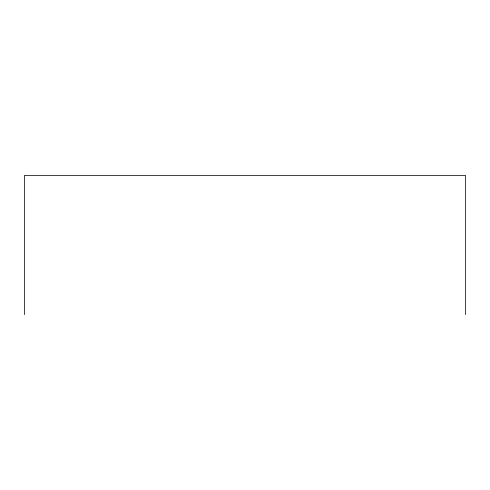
<?xml version="1.0" encoding="UTF-8"?>
<svg xmlns="http://www.w3.org/2000/svg" width="490" height="490" viewBox="0 0 490 490"><rect width="100%" height="100%" fill="white"/><g stroke="black" fill="none" stroke-linecap="round" stroke-linejoin="round"><path stroke-width="0.73" d="M465.5 314.629L465.5 175.371L24.5 175.371L24.5 314.629"/></g></svg>
